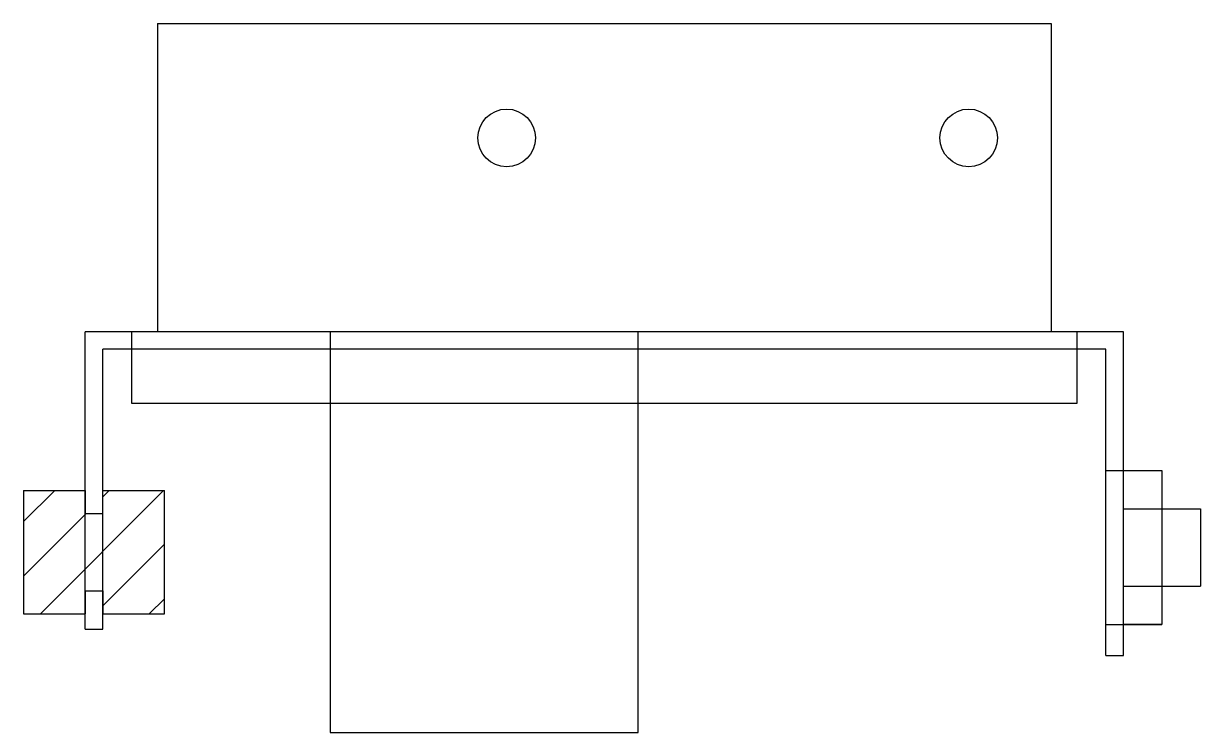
# Model space of a CAD drawing. Header units: inches. Extents: x -0.2 to 3.62, y 0 to 2.3.
import ezdxf

# ---------------------------------------------------------------- set-up
doc = ezdxf.new("R2010")
doc.units = ezdxf.units.IN
doc.header["$MEASUREMENT"] = 0
doc.layers.add('Mount Holes', color=7, linetype='Continuous', lineweight=25)
for name, color, linetype, lineweight, true_color in [('Plastic', 5, 'Continuous', 25, 0x0000ff), ('Profile', 4, 'Continuous', 25, 0x00ffff), ('Rubber', 3, 'Continuous', 25, 0x00ff00)]:
    doc.layers.add(name, color=color, linetype=linetype, lineweight=lineweight, true_color=true_color)

msp = doc.modelspace()

# ---------------------------------------------------------------- hatches: boundary and pattern name
at = {"layer": 'Rubber', "transparency": 33554687}
h = msp.add_hatch(dxfattribs=at)
h.set_pattern_fill('ANSI31', color=256, style=0)
h.paths.add_polyline_path([(-0.2, 0.785), (0, 0.785), (0, 0.71), (0.057, 0.71), (0.057, 0.785), (0.257, 0.785), (0.257, 0.385), (0.057, 0.385), (0.057, 0.46), (0, 0.46), (0, 0.385), (-0.2, 0.385)], flags=0)

# ---------------------------------------------------------------- linework, layer by layer
at = {"layer": 'Mount Holes'}
for centre in [(1.368, 1.929), (2.868, 1.929)]:
    msp.add_circle(centre, 0.0935, dxfattribs=at)
at = {"layer": 'Plastic'}
for p, q in [((3.37, 0.85), (3.495, 0.85)), ((3.37, 0.35), (3.37, 0.85)), ((3.495, 0.85), (3.495, 0.35)), ((3.37, 0.725), (3.62, 0.725)), ((3.62, 0.725), (3.62, 0.475)), ((3.37, 0.475), (3.62, 0.475)), ((3.37, 0.35), (3.495, 0.35)), ((3.495, 0.35), (3.37, 0.35))]:
    msp.add_line(p, q, dxfattribs=at)
at = {"layer": 'Profile'}
for p, q in [((0.235, 2.3), (0.235, 1.3)), ((0.235, 2.3), (3.135, 2.3)), ((3.135, 2.3), (3.135, 1.3)), ((0, 0.335), (0, 1.3)), ((3.37, 1.3), (0, 1.3)), ((0.15, 1.3), (0.15, 1.068)), ((0.795, 1.3), (0.795, 0)), ((1.795, 0), (1.795, 1.3)), ((3.22, 1.068), (3.22, 1.3)), ((3.37, 0.25), (3.37, 1.3)), ((0.057, 0.335), (0.057, 1.244)), ((3.313, 1.244), (0.057, 1.244)), ((3.313, 0.25), (3.313, 1.244)), ((0.15, 1.068), (3.22, 1.068)), ((3.313, 0.85), (3.37, 0.85)), ((0, 0.71), (0.057, 0.71)), ((0, 0.46), (0.057, 0.46)), ((3.313, 0.35), (3.37, 0.35)), ((0, 0.335), (0.057, 0.335)), ((3.313, 0.25), (3.37, 0.25)), ((0.795, 0), (1.795, 0))]:
    msp.add_line(p, q, dxfattribs=at)
at = {"layer": 'Rubber'}
for p, q in [((-0.2, 0.785), (-0.2, 0.385)), ((-0.2, 0.785), (0, 0.785)), ((0, 0.785), (0, 0.71)), ((0.057, 0.71), (0.057, 0.785)), ((0.057, 0.785), (0.257, 0.785)), ((0.257, 0.385), (0.257, 0.785)), ((0, 0.71), (0.057, 0.71)), ((0, 0.46), (0.057, 0.46)), ((0, 0.46), (0, 0.385)), ((0.057, 0.46), (0.057, 0.385)), ((-0.2, 0.385), (0, 0.385)), ((0.057, 0.385), (0.257, 0.385))]:
    msp.add_line(p, q, dxfattribs=at)

doc.saveas('drawing.dxf')
